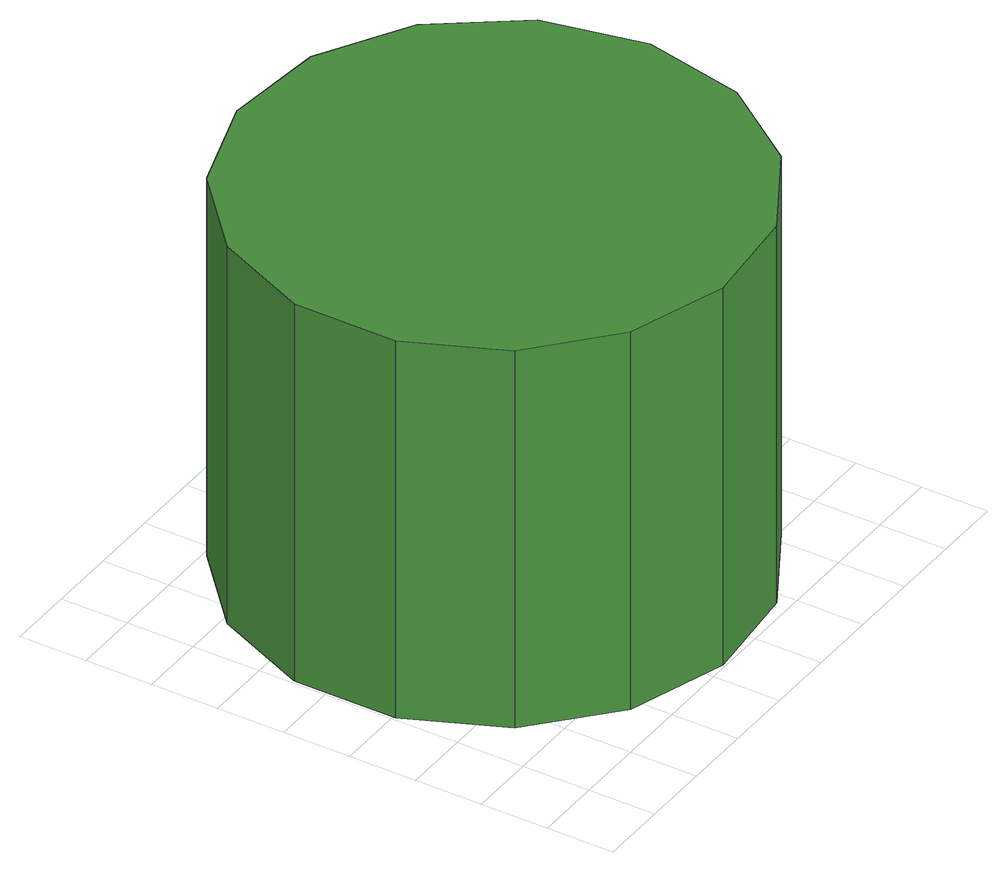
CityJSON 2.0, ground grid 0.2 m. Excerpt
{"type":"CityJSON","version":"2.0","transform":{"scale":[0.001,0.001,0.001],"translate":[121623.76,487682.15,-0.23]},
"CityObjects":{
"tree1":{"type":"SolitaryVegetationObject","attributes":{"function":"something"},"geometry":[{"type":"MultiSurface","lod":"1","boundaries":[[[0,1,2,3,4,5,6,7,8,9,10,11,12,13,14]],[[15,16,17,18,19,20,21,22,23,24,25,26,27,28,29]],[[0,29,28,1]],[[1,28,27,2]],[[2,27,26,3]],[[3,26,25,4]],[[4,25,24,5]],[[5,24,23,6]],[[6,23,22,7]],[[7,22,21,8]],[[8,21,20,9]],[[9,20,19,10]],[[10,19,18,11]],[[11,18,17,12]],[[12,17,16,13]],[[13,16,15,14]],[[14,15,29,0]]]}]}
},
"vertices":[
[1479,746,1188],[1415,1048,1188],[1233,1298,1188],[966,1452,1188],[659,1484,1188],[365,1389,1188],[135,1182,1188],[10,900,1188],[10,591,1188],[135,309,1188],[365,102,1188],[659,7,1188],[966,39,1188],[1233,194,1188],[1415,443,1188],[1415,443,5],[1233,194,5],[966,39,5],[659,7,5],[365,102,5],[135,309,5],[10,591,5],[10,900,5],[135,1182,5],[365,1389,5],[659,1484,5],[966,1452,5],[1233,1298,5],[1415,1048,5],[1479,746,5]
]}
